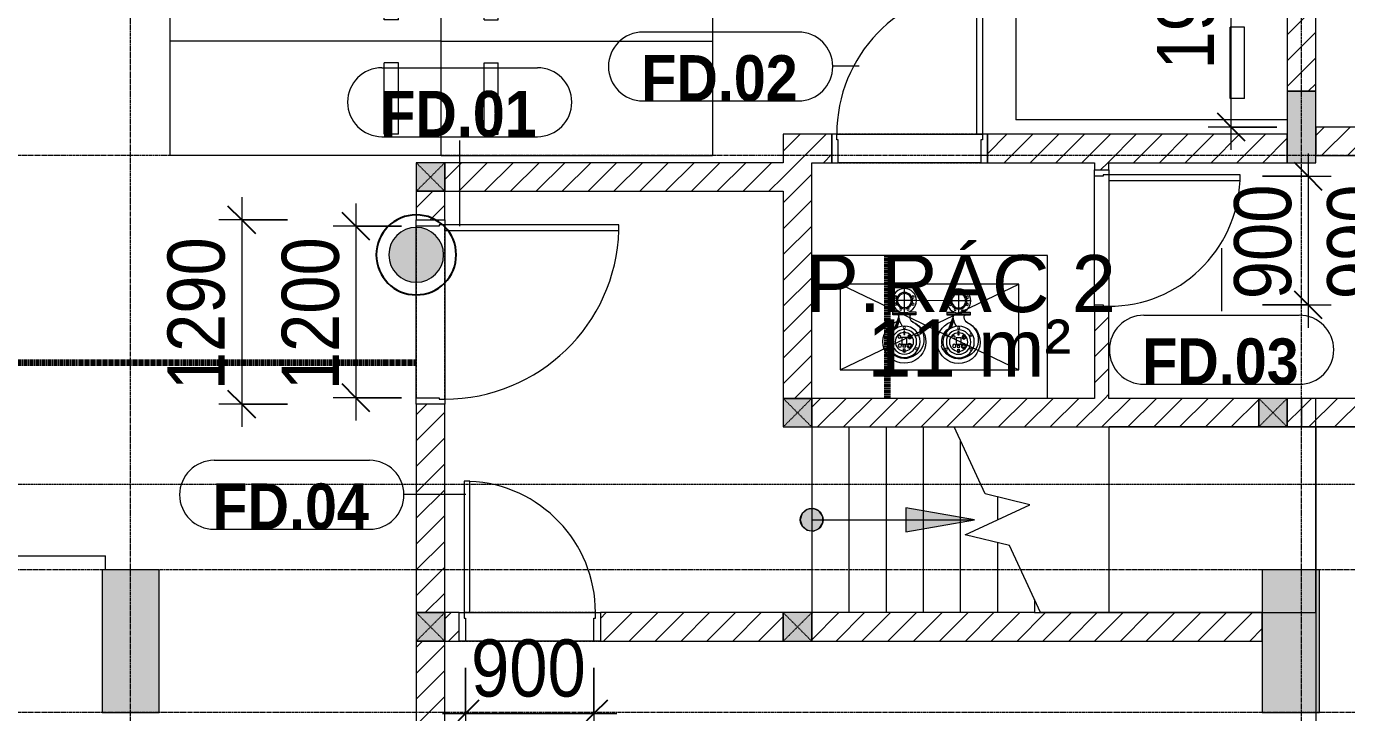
# Model space of a CAD drawing. Header units: millimetres. Extents: x 25998 to 252958, y -15958 to 83425.
# Drawn here: x 68423 to 77668, y 24537 to 29341 of the extents above; entities that cross this region are included whole.
import ezdxf

# ---------------------------------------------------------------- set-up
doc = ezdxf.new("R2010")
doc.units = ezdxf.units.MM
for name, pattern in [('1 NÉT CALL OUT', [6, 3, -3]), ('Dash', [6, 3, -3]), ('Dash 1_8_', [6.35, 3.175, -3.175]), ('Dash Dot 3_16_', [7.9375, 4.7625, -1.5875, 0, -1.5875]), ('Grid Line', [22.225, 12.7, -3.175, 3.175, -3.175]), ('IMPORT-CENTER', [2000, 1250, -250, 250, -250]), ('Overhead', [3.96875, 2.38125, -1.5875])]:
    doc.linetypes.add(name, pattern=pattern)
for name, color, linetype, lineweight in [('0-1', 7, 'Continuous', 5), ('A-ANNO-DIMS', 211, 'Continuous', 9), ('A-ANNO-DIMS-160', 211, 'Continuous', 9), ('A-ANNO-NOTE', 131, 'Continuous', 9), ('A-ANNO-NOTE-1', 131, 'Continuous', 25), ('A-AREA', 32, 'Dash 1_8_', 9), ('A-AREA-IDEN', 2, 'Continuous', 9), ('A-DETL-2', 90, '1 NÉT CALL OUT', 100), ('A-DETL-GENF-2', 1, 'Continuous', 9), ('A-DOOR-1', 1, 'Continuous', 9), ('A-DOOR-FRAM-1', 1, 'Continuous', 9), ('A-DOOR-IDEN', 31, 'Continuous', 9), ('A-FLOR', 192, 'Continuous', 9), ('A-WALL', 113, 'Continuous', 9), ('A-WALL-1', 113, 'Continuous', 18), ('A-WALL-PATT-2', 111, 'Continuous', 9), ('C-PRKG', 70, 'Continuous', 9), ('G-ANNO-SYMB-1', 111, 'Dash Dot 3_16_', 18), ('G-IMPT', 8, 'Continuous', 9), ('G-IMPT-1', 8, 'IMPORT-CENTER', 9), ('M-EQPM', 50, 'Continuous', 9), ('S-COLS', 52, 'Continuous', 9), ('S-COLS-1', 52, 'Continuous', 5), ('S-COLS-2', 250, 'Continuous', 18), ('S-COLS-4', 52, 'Dash', 9), ('S-COLS-5', 52, 'Continuous', 18), ('S-COLS-HDLN', 52, 'Dash', 9), ('S-GRID-1', 1, 'Grid Line', 9), ('S-STRS', 31, 'Continuous', 9), ('S-STRS-ANNO', 31, 'Continuous', 9), ('S-STRS-MBND', 31, 'Overhead', 9), ('S-STRS-MBND-1', 31, 'Continuous', 9)]:
    doc.layers.add(name, color=color, linetype=linetype, lineweight=lineweight)
doc.styles.add('Arial_3', font='arial_0.ttf', dxfattribs={"height": 400})
doc.styles.add('Arial_B', font='arialbd_0.ttf', dxfattribs={"width": 0.9, "height": 320})
doc.styles.add('UTM Avo', font='UTM Avo.ttf', dxfattribs={"width": 0.9, "height": 400})
doc.dimstyles.new('1_Dim_chi_tiet_2_5', dxfattribs={"dimscale": 304.8, "dimtxt": 399.720379, "dimasz": 0.629921, "dimexe": 0.524934, "dimexo": 0.0625, "dimgap": 0.052493, "dimtad": 1, "dimdec": 0, "dimrnd": 5, "dimzin": 0, "dimdsep": 46, "dimtxsty": 'UTM Avo', "dimblk1": 'OBLIQUE', "dimblk2": 'OBLIQUE', "dimsah": 1, "dimcen": 0.09, "dimdle": 0.524934, "dimazin": 0, "dimtfac": 1, "dimtdec": 4, "dimtix": 1, "dimtmove": 0, "dimatfit": 3, "dimfxl": 1.049869, "dimfxlon": 1, "dimtvp": 1, "dimtolj": 1, "dimtzin": 0, "dimarcsym": 2})
pattern_1 = [(45, (0, 0), (-90.50967, 90.50967), [])]

# ---------------------------------------------------------------- blocks, each defined once
blk = doc.blocks.new('NCV_TKTC_KET CAU_rvt-1-TKCS_MB TẦNG HẦM')
at = {"layer": 'S-COLS-1'}
for points in [[(77252.6, 28386.9), (77452.6, 28386.9), (77452.6, 28886.9), (77252.6, 28886.9), (77252.6, 28436.9)], [(69177.6, 24536.9), (69352.6, 24536.9), (69352.6, 25536.9), (68952.6, 25536.9), (68952.6, 24536.9), (68977.6, 24536.9)], [(77152.6, 24536.9), (77477.6, 24536.9), (77477.6, 25536.9), (77077.6, 25536.9), (77077.6, 24536.9)]]:
    blk.add_hatch(color=256, dxfattribs=at).paths.add_polyline_path(points)
at = {"layer": 'S-COLS-2'}
for p, q in [((77452.6, 28886.9), (77252.6, 28886.9)), ((77252.6, 28886.9), (77252.6, 28386.9)), ((77452.6, 28386.9), (77452.6, 28886.9)), ((77252.6, 28386.9), (77452.6, 28386.9)), ((69352.6, 25536.9), (68952.6, 25536.9)), ((68952.6, 25536.9), (68952.6, 24536.9)), ((69352.6, 24536.9), (69352.6, 25536.9)), ((77477.6, 25536.9), (77077.6, 25536.9)), ((77077.6, 25536.9), (77077.6, 24536.9)), ((77477.6, 24536.9), (77477.6, 25536.9)), ((68952.6, 24536.9), (69352.6, 24536.9)), ((77077.6, 24536.9), (77477.6, 24536.9))]:
    blk.add_line(p, q, dxfattribs=at)
blk = doc.blocks.new('XE MAY2 - xe may 2-V27-TKCS_MB TẦNG HẦM')
at = {"layer": 'C-PRKG'}
for p, q in [((-1801.6, 800), (-1900, 800)), ((-1900, 0), (-1900, 800)), ((-300, 650), (-400, 650)), ((-400, 650), (-400, 150)), ((-300, 650), (-300, 150)), ((-300, 150), (-400, 150)), ((0, 0), (-1900, 0))]:
    blk.add_line(p, q, dxfattribs=at)
blk = doc.blocks.new('FD_02 - FD_03 - FD_02-KY THUAT-1000x2200mm-2150404-TKCS_MB TẦNG HẦM')
at = {"layer": 'A-DETL-GENF-2'}
for p, q in [((470, 100), (470, 1120)), ((470, 1120), (510, 1120)), ((510, 1120), (510, 100)), ((510, 100), (470, 100))]:
    blk.add_line(p, q, dxfattribs=at)
blk.add_arc((510, 100), 1020, 92.24747, 180, dxfattribs=at)
at = {"layer": 'A-DOOR-FRAM-1'}
for p, q in [((-510, 100), (-545, 100)), ((-545, 100), (-545, -100)), ((-510, 60), (-510, 100)), ((545, 100), (510, 100)), ((510, 100), (510, 60)), ((545, -100), (545, 100)), ((-500, 60), (-510, 60)), ((-500, -100), (-500, 60)), ((510, 60), (500, 60)), ((500, 60), (500, -100)), ((-545, -100), (-500, -100)), ((500, -100), (545, -100))]:
    blk.add_line(p, q, dxfattribs=at)
blk = doc.blocks.new('FD_01 - FD_01-1200x2200mm-1787918-TKCS_MB TẦNG HẦM')
at = {"layer": 'A-DETL-GENF-2'}
for p, q in [((610, -100), (570, -100)), ((570, -100), (570, -1320)), ((610, -1320), (610, -100)), ((570, -1320), (610, -1320))]:
    blk.add_line(p, q, dxfattribs=at)
blk.add_arc((610, -100), 1220, 180, 268.12111, dxfattribs=at)
at = {"layer": 'A-DOOR-FRAM-1'}
for p, q in [((-645, 100), (-600, 100)), ((-645, -100), (-645, 100)), ((-600, 100), (-600, -60)), ((600, 100), (645, 100)), ((600, -60), (600, 100)), ((645, 100), (645, -100)), ((-600, -60), (-610, -60)), ((-610, -60), (-610, -100)), ((610, -60), (600, -60)), ((610, -100), (610, -60)), ((-610, -100), (-645, -100)), ((645, -100), (610, -100))]:
    blk.add_line(p, q, dxfattribs=at)
blk = doc.blocks.new('FD_04 - FD_04-900x2200mm-2435752-TKCS_MB TẦNG HẦM')
at = {"layer": 'A-DETL-GENF-2'}
for p, q in [((460, -100), (420, -100)), ((420, -100), (420, -1020)), ((460, -1020), (460, -100)), ((420, -1020), (460, -1020))]:
    blk.add_line(p, q, dxfattribs=at)
blk.add_arc((460, -100), 920, 180, 267.50809, dxfattribs=at)
at = {"layer": 'A-DOOR-FRAM-1'}
for p, q in [((-495, 100), (-450, 100)), ((-495, -100), (-495, 100)), ((-450, 100), (-450, -60)), ((450, 100), (495, 100)), ((450, -60), (450, 100)), ((495, 100), (495, -100)), ((-450, -60), (-460, -60)), ((-460, -60), (-460, -100)), ((460, -60), (450, -60)), ((460, -100), (460, -60)), ((-460, -100), (-495, -100)), ((495, -100), (460, -100))]:
    blk.add_line(p, q, dxfattribs=at)
blk = doc.blocks.new('XE MAY2 - xe may 2-614215-TKCS_MB TẦNG HẦM')
at = {"layer": 'C-PRKG'}
for p, q in [((-1900, 0), (-1900, -800)), ((0, 0), (-1900, 0)), ((-300, -150), (-400, -150)), ((-400, -650), (-400, -150)), ((-300, -650), (-300, -150)), ((-300, -650), (-400, -650)), ((0, -800), (-1900, -800))]:
    blk.add_line(p, q, dxfattribs=at)
blk = doc.blocks.new('XE MAY2 - xe may 2-V21-TKCS_MB TẦNG HẦM')
at = {"layer": 'C-PRKG'}
for p, q in [((0, 800), (-1900, 800)), ((-1900, 0), (-1900, 800)), ((0, 800), (0, 0)), ((-300, 650), (-400, 650)), ((-400, 650), (-400, 150)), ((-300, 650), (-300, 150)), ((-300, 150), (-400, 150)), ((0, 0), (-1900, 0))]:
    blk.add_line(p, q, dxfattribs=at)
blk = doc.blocks.new('XE MAY2 - xe may 2-V26-TKCS_MB TẦNG HẦM')
at = {"layer": 'C-PRKG'}
for p, q in [((0, -800), (0, 0)), ((-1900, 0), (-1900, -800)), ((0, 0), (-1900, 0)), ((-300, -150), (-400, -150)), ((-400, -650), (-400, -150)), ((-300, -650), (-300, -150)), ((-300, -650), (-400, -650)), ((0, -800), (-1900, -800))]:
    blk.add_line(p, q, dxfattribs=at)
blk = doc.blocks.new('FD_02 - FD_03 - FD_03-KY THUAT-900x2200mm-801877-TKCS_MB TẦNG HẦM')
at = {"layer": 'A-DETL-GENF-2'}
for p, q in [((460, -50), (420, -50)), ((420, -50), (420, -970)), ((460, -970), (460, -50)), ((420, -970), (460, -970))]:
    blk.add_line(p, q, dxfattribs=at)
blk.add_arc((460, -50), 920, 180, 267.50809, dxfattribs=at)
at = {"layer": 'A-DOOR-FRAM-1'}
for p, q in [((-495, 50), (-450, 50)), ((-495, -50), (-495, 50)), ((-450, 50), (-450, -10)), ((450, 50), (495, 50)), ((450, -10), (450, 50)), ((495, 50), (495, -50)), ((-460, -50), (-495, -50)), ((-450, -10), (-460, -10)), ((-460, -10), (-460, -50)), ((460, -10), (450, -10)), ((460, -50), (460, -10)), ((495, -50), (460, -50))]:
    blk.add_line(p, q, dxfattribs=at)
blk = doc.blocks.new('G1_SOF - BO TRU - 200x200-3845341-TKCS_MB TẦNG HẦM')
at = {"layer": 'S-COLS-HDLN'}
for p, q in [((-100, 100), (100, -100)), ((100, 100), (-100, -100))]:
    blk.add_line(p, q, dxfattribs=at)
blk = doc.blocks.new('TKTC_BE NGAM TANG HAM_260130 - TKTC_XREF_260130_MB BE NGAM TANG HAM_dwg_xref- ham$0$xref - tang ham$0$BOMCHIM1-4017280-TKCS_MB TẦNG HẦM')
at = {"layer": 'G-IMPT'}
for p, q in [((90.6, 80.8), (90.6, -80.8)), ((109.6, 39.5), (211, 75.5)), ((124.4, 37.7), (200.6, 64.7)), ((136.5, 35), (194.7, 55.6)), ((116.6, -39.6), (107.8, -39.6))]:
    blk.add_line(p, q, dxfattribs=at)
at = {"layer": 'G-IMPT', "flags": 128}
for points in [[(310.4, 108.3), (317.7, 123.9), (343.5, 114.1), (336, 100)], [(79.5, -31.2), (79.5, -80.8), (101.7, -80.8), (101.7, 80.8), (79.5, 80.8), (79.5, 31.2)]]:
    blk.add_lwpolyline(points, dxfattribs=at)
for points in [[(215.9, 4.9), (240.4, 4.9), (240.4, -4.1), (215.9, -4.1)], [(260.1, 17.2), (306.8, 17.2), (306.8, -17.8), (260.1, -17.8)], [(314.9, 10.2), (327.8, 10.2), (327.8, -9.6), (314.9, -9.6)], [(365.6, 4.9), (341.2, 4.9), (341.2, -4.1), (365.6, -4.1)]]:
    blk.add_lwpolyline(points, close=True, dxfattribs=at)
at = {"layer": 'G-IMPT'}
for centre, radius in [((290.8, 0), 111), ((240.5, 87.1), 7.59), ((341.1, 87.1), 7.59), ((0, 0), 85.3), ((0, 0), 50.1), ((-25, 60.4), 7.59), ((25, 60.4), 7.59), ((60.4, 25), 7.59), ((190.2, 0), 7.59), ((290.8, 0), 86.6), ((290.8, 0), 65), ((256.6, 33.5), 10), ((318.4, 31.2), 11.7), ((-25, -60.4), 7.59), ((25, -60.4), 7.59), ((60.4, -25), 7.59), ((240.5, -87.1), 7.59), ((256.6, -37.6), 13.3), ((256.6, -37.6), 6.6), ((319.6, -36.5), 16.5), ((319.6, -36.5), 9.4), ((341.1, -87.1), 7.59)]:
    blk.add_circle(centre, radius, dxfattribs=at)
for centre, radius, start, end in [((290.8, 0), 151.8, 201.66358, 159.43076), ((290.8, 0), 118.8, 78.62133, 144.16214), ((290.8, 0), 118.8, 340.54729, 65.36685), ((107.8, 45.6), 6.04, 180, 270), ((101.1, -94.6), 134.4, 52.96121, 87.13558), ((107.8, -45.6), 6.04, 90, 180), ((116.6, -81.1), 41.5, 25.62689, 90), ((274.1, -5.6), 133.2, 205.62689, 345.198)]:
    blk.add_arc(centre, radius, start, end, dxfattribs=at)
blk = doc.blocks.new('TKTC_BE NGAM TANG HAM_260130 - TKTC_XREF_260130_MB BE NGAM TANG HAM_dwg_114-4017283-TKCS_MB TẦNG HẦM')
at = {"layer": 'G-IMPT'}
for p, q in [((-101, 0), (101, 0)), ((0, -101), (0, 101))]:
    blk.add_line(p, q, dxfattribs=at)
blk.add_circle((0, 0), 72.2, dxfattribs=at)
blk = doc.blocks.new('TKTC_BE NGAM TANG HAM_260130 - TKTC_XREF_260130_MB BE NGAM TANG HAM_dwg-4017279-TKCS_MB TẦNG HẦM')
at = {"layer": 'G-IMPT'}
for p, q in [((-129029.1, -137835), (-127779.1, -137235)), ((-129029.1, -137235), (-127779.1, -137835))]:
    blk.add_line(p, q, dxfattribs=at)
at = {"layer": 'G-IMPT', "flags": 128}
blk.add_lwpolyline([(-127579.1, -138035), (-127579.1, -137035), (-129229.1, -137035)], dxfattribs=at)
blk.add_lwpolyline([(-129029.1, -137835), (-127779.1, -137835), (-127779.1, -137235), (-129029.1, -137235)], close=True, dxfattribs=at)
at = {"layer": 'G-IMPT-1'}
blk.add_line((-128200, -137352.1), (-128580, -137350.1), dxfattribs=at)
at = {"extrusion": (0, 0, -1), "xscale": 0.9913985059671329, "yscale": 0.9913985059671329, "zscale": -0.9913985059671329, "rotation": 270.1174564265244}
for p in [(128580, -137350.1), (128200, -137352.1)]:
    blk.add_blockref('TKTC_BE NGAM TANG HAM_260130 - TKTC_XREF_260130_MB BE NGAM TANG HAM_dwg_xref- ham$0$xref - tang ham$0$BOMCHIM1-4017280-TKCS_MB TẦNG HẦM', p, dxfattribs=at)
at = {"extrusion": (0, 0, -1), "xscale": 0.7894736842105268, "yscale": 0.7894736842105268, "zscale": -0.7894736842105268}
for p in [(128580, -137350.1), (128200, -137352.1)]:
    blk.add_blockref('TKTC_BE NGAM TANG HAM_260130 - TKTC_XREF_260130_MB BE NGAM TANG HAM_dwg_114-4017283-TKCS_MB TẦNG HẦM', p, dxfattribs=at)
blk = doc.blocks.new('TKTC_BE NGAM TANG HAM_260130 - TKTC_BE NGAM TANG HAM_260130-2131746-TKCS_MB TẦNG HẦM')
blk.add_blockref('TKTC_BE NGAM TANG HAM_260130 - TKTC_XREF_260130_MB BE NGAM TANG HAM_dwg-4017279-TKCS_MB TẦNG HẦM', (169499.1, 147535))
blk = doc.blocks.new('HDNDCT_GHI CHÚ CỬA CHỐNG CHÁY EI60 - HDNDCT_GHI CHÚ CỬA CHỐNG CHÁY EI60-1614697-TKCS_MB TẦNG HẦM')
at = {"layer": 'A-ANNO-NOTE'}
h = blk.add_hatch(color=256, dxfattribs=at)
edge = h.paths.add_edge_path()
edge.add_arc((0, 0), 1.2, 0, 180)
edge.add_arc((0, 0), 1.2, 180, 360)
for radius, start, end in [(1.75, 360, 180), (1.2, 360, 180), (1.2, 180, 360)]:
    blk.add_arc((0, 0), radius, start, end, dxfattribs=at)
at = {"layer": 'A-ANNO-NOTE-1'}
for start, end in [(360, 180), (180, 360)]:
    blk.add_arc((0, 0), 1.75, start, end, dxfattribs=at)
blk = doc.blocks.new('STN_Door Tag - STN_Door Tag-1788670-TKCS_MB TẦNG HẦM')
at = {"layer": 'A-DOOR-IDEN'}
for p, q in [((-3.37, 1.495), (3.431, 1.495)), ((-3.37, -1.524), (3.431, -1.524))]:
    blk.add_line(p, q, dxfattribs=at)
for centre, start, end in [((-3.37, -0.015), 90, 270), ((3.431, -0.015), 270, 90)]:
    blk.add_arc(centre, 1.509, start, end, dxfattribs=at)
blk = doc.blocks.new('DIMBLOCK96-TKCS_MB TẦNG HẦM')
at = {"layer": 'A-ANNO-DIMS-160'}
for p, q in [((69930.3, 28146.9), (69930.3, 26536.9)), ((70250.3, 27986.9), (69770.3, 27986.9)), ((69930.3, 27986.9), (70250.3, 27986.9)), ((70250.3, 26696.9), (69770.3, 26696.9)), ((69930.3, 26696.9), (70250.3, 26696.9))]:
    blk.add_line(p, q, dxfattribs=at)
at = {"layer": 'A-ANNO-DIMS-160', "lineweight": 25}
for p, q in [((69930.3, 27986.9), (69834.3, 28082.9)), ((69930.3, 27986.9), (70026.3, 27890.9)), ((69930.3, 26696.9), (69834.3, 26792.9)), ((69930.3, 26696.9), (70026.3, 26600.9))]:
    blk.add_line(p, q, dxfattribs=at)
at = {"layer": 'A-ANNO-DIMS-160', "color": 0, "insert": (69410.7, 26794.2), "char_height": 400, "width": 1314.636, "attachment_point": 1, "rotation": 90, "line_spacing_factor": 1.110334, "style": 'UTM Avo'}
blk.add_mtext('1290', dxfattribs=at)
blk = doc.blocks.new('_Oblique')
at = {"color": 0, "linetype": 'ByBlock', "lineweight": -2}
blk.add_line((-0.5, -0.5), (0.5, 0.5), dxfattribs=at)
blk = doc.blocks.new('DIMBLOCK97-TKCS_MB TẦNG HẦM')
at = {"layer": 'A-ANNO-DIMS-160', "lineweight": 25}
for p, q in [((70730.3, 27941.9), (70634.3, 28037.9)), ((70730.3, 27941.9), (70826.3, 27845.9)), ((70730.3, 26741.9), (70634.3, 26837.9)), ((70730.3, 26741.9), (70826.3, 26645.9))]:
    blk.add_line(p, q, dxfattribs=at)
at = {"layer": 'A-ANNO-DIMS-160'}
for p, q in [((70730.3, 28101.9), (70730.3, 26581.9)), ((71050.3, 27941.9), (70570.3, 27941.9)), ((70730.3, 27941.9), (71050.3, 27941.9)), ((71050.3, 26741.9), (70570.3, 26741.9)), ((70730.3, 26741.9), (71050.3, 26741.9))]:
    blk.add_line(p, q, dxfattribs=at)
at = {"layer": 'A-ANNO-DIMS-160', "color": 0, "insert": (70210.7, 26794.2), "char_height": 400, "width": 1314.636, "attachment_point": 1, "rotation": 90, "line_spacing_factor": 1.110334, "style": 'UTM Avo'}
blk.add_mtext('1200', dxfattribs=at)
blk = doc.blocks.new('DIMBLOCK99-TKCS_MB TẦNG HẦM')
at = {"layer": 'A-ANNO-DIMS-160'}
for p, q in [((71497.6, 24849.5), (71497.6, 24369.5)), ((71497.6, 24529.5), (71497.6, 24849.5)), ((72397.6, 24849.5), (72397.6, 24369.5)), ((72397.6, 24529.5), (72397.6, 24849.5)), ((71337.6, 24529.5), (72557.6, 24529.5))]:
    blk.add_line(p, q, dxfattribs=at)
at = {"layer": 'A-ANNO-DIMS-160', "lineweight": 25}
for p, q in [((71497.6, 24529.5), (71593.6, 24625.5)), ((72397.6, 24529.5), (72493.6, 24625.5)), ((71497.6, 24529.5), (71401.6, 24433.5)), ((72397.6, 24529.5), (72301.6, 24433.5))]:
    blk.add_line(p, q, dxfattribs=at)
at = {"layer": 'A-ANNO-DIMS-160', "color": 0, "insert": (71536.7, 25049.1), "char_height": 400, "width": 985.977, "attachment_point": 1, "line_spacing_factor": 1.110334, "style": 'UTM Avo'}
blk.add_mtext('900', dxfattribs=at)
blk = doc.blocks.new('DIMBLOCK162-TKCS_MB TẦNG HẦM')
at = {"layer": 'A-ANNO-DIMS-160'}
for p, q in [((76859.3, 28476.9), (76859.3, 30696.9)), ((77179.3, 30536.9), (76699.3, 30536.9)), ((76859.3, 30536.9), (77179.3, 30536.9)), ((77179.3, 28636.9), (76699.3, 28636.9)), ((76859.3, 28636.9), (77179.3, 28636.9))]:
    blk.add_line(p, q, dxfattribs=at)
at = {"layer": 'A-ANNO-DIMS-160', "lineweight": 25}
for p, q in [((76859.3, 30536.9), (76763.3, 30632.9)), ((76859.3, 30536.9), (76955.3, 30440.9)), ((76859.3, 28636.9), (76763.3, 28732.9)), ((76859.3, 28636.9), (76955.3, 28540.9))]:
    blk.add_line(p, q, dxfattribs=at)
at = {"layer": 'A-ANNO-DIMS-160', "color": 0, "insert": (76339.7, 29039.2), "char_height": 400, "width": 1314.636, "attachment_point": 1, "rotation": 90, "line_spacing_factor": 1.110334, "style": 'UTM Avo'}
blk.add_mtext('1900', dxfattribs=at)
blk = doc.blocks.new('DIMBLOCK171-TKCS_MB TẦNG HẦM')
at = {"layer": 'A-ANNO-DIMS-160'}
for p, q in [((78051.8, 28496.9), (78051.8, 27186.9)), ((77731.8, 28336.9), (78211.8, 28336.9)), ((78051.8, 28336.9), (77731.8, 28336.9)), ((77731.8, 27346.9), (78211.8, 27346.9)), ((78051.8, 27346.9), (77731.8, 27346.9))]:
    blk.add_line(p, q, dxfattribs=at)
at = {"layer": 'A-ANNO-DIMS-160', "lineweight": 25}
for p, q in [((78051.8, 28336.9), (77955.8, 28432.9)), ((78051.8, 28336.9), (78147.8, 28240.9)), ((78051.8, 27346.9), (77955.8, 27442.9)), ((78051.8, 27346.9), (78147.8, 27250.9))]:
    blk.add_line(p, q, dxfattribs=at)
at = {"layer": 'A-ANNO-DIMS-160', "color": 0, "insert": (77532.1, 27431.1), "char_height": 400, "width": 985.977, "attachment_point": 1, "rotation": 90, "line_spacing_factor": 1.110334, "style": 'UTM Avo'}
blk.add_mtext('990', dxfattribs=at)
blk = doc.blocks.new('DIMBLOCK172-TKCS_MB TẦNG HẦM')
at = {"layer": 'A-ANNO-DIMS-160', "lineweight": 25}
for p, q in [((77399.4, 28291.9), (77303.4, 28387.9)), ((77399.4, 28291.9), (77495.4, 28195.9)), ((77399.4, 27391.9), (77303.4, 27487.9)), ((77399.4, 27391.9), (77495.4, 27295.9))]:
    blk.add_line(p, q, dxfattribs=at)
at = {"layer": 'A-ANNO-DIMS-160'}
for p, q in [((77399.4, 28451.9), (77399.4, 27231.9)), ((77079.4, 28291.9), (77559.4, 28291.9)), ((77399.4, 28291.9), (77079.4, 28291.9)), ((77079.4, 27391.9), (77559.4, 27391.9)), ((77399.4, 27391.9), (77079.4, 27391.9))]:
    blk.add_line(p, q, dxfattribs=at)
at = {"layer": 'A-ANNO-DIMS-160', "color": 0, "insert": (76879.8, 27431.1), "char_height": 400, "width": 985.977, "attachment_point": 1, "rotation": 90, "line_spacing_factor": 1.110334, "style": 'UTM Avo'}
blk.add_mtext('900', dxfattribs=at)

msp = doc.modelspace()

# ---------------------------------------------------------------- hatches: boundary and pattern name
at = {"layer": 'A-WALL-PATT-2'}
h = msp.add_hatch(dxfattribs=at)
h.set_pattern_fill('FP_1', color=256, style=0, pattern_type=2)
h.set_pattern_definition(pattern_1)
h.paths.add_polyline_path([(77252.6, 28886.9), (77452.6, 28886.9), (77452.6, 30436.9), (77252.6, 30436.9), (77252.6, 29966.8)])
h = msp.add_hatch(dxfattribs=at)
h.set_pattern_fill('FP_1', color=256, style=0, pattern_type=2)
h.set_pattern_definition(pattern_1)
h.paths.add_polyline_path([(73922.6, 26736.9), (73922.6, 28586.9), (73722.6, 28586.9), (73722.6, 26736.9), (73846.6, 26736.9)])
h = msp.add_hatch(dxfattribs=at)
h.set_pattern_fill('FP_1', color=256, style=0, pattern_type=2)
h.set_pattern_definition(pattern_1)
h.paths.add_polyline_path([(77252.6, 28386.9), (77252.6, 28586.9), (75152.6, 28586.9), (75152.6, 28386.9), (77070.8, 28386.9)])
h.paths.add_polyline_path([(73922.6, 28386.9), (74062.6, 28386.9), (74062.6, 28586.9), (73922.6, 28586.9)])
h = msp.add_hatch(dxfattribs=at)
h.set_pattern_fill('FP_1', color=256, style=0, pattern_type=2)
h.set_pattern_definition(pattern_1)
h.paths.add_polyline_path([(80052.6, 28436.9), (80052.6, 28636.9), (77452.6, 28636.9), (77452.6, 28436.9), (77477.6, 28436.9)])
h = msp.add_hatch(dxfattribs=at)
h.set_pattern_fill('FP_1', color=256, style=0, pattern_type=2)
h.set_pattern_definition(pattern_1)
h.paths.add_polyline_path([(71875.6, 28186.9), (73722.6, 28186.9), (73722.6, 28386.9), (71352.6, 28386.9), (71352.6, 28186.9)])
h = msp.add_hatch(dxfattribs=at)
h.set_pattern_fill('FP_1', color=256, style=0, pattern_type=2)
h.set_pattern_definition(pattern_1)
h.paths.add_polyline_path([(75902.6, 26736.9), (76002.6, 26736.9), (76002.6, 27346.9), (75902.6, 27346.9), (75902.6, 26756)])
h.paths.add_polyline_path([(76002.6, 28336.9), (76002.6, 28386.9), (75902.6, 28386.9), (75902.6, 28336.9)])
h = msp.add_hatch(dxfattribs=at)
h.set_pattern_fill('FP_1', color=256, style=0, pattern_type=2)
h.set_pattern_definition(pattern_1)
h.paths.add_polyline_path([(71352.6, 25236.9), (71352.6, 26696.9), (71152.6, 26696.9), (71152.6, 25236.9)])
h.paths.add_polyline_path([(71152.6, 27986.9), (71352.6, 27986.9), (71352.6, 28186.9), (71152.6, 28186.9)])
h = msp.add_hatch(dxfattribs=at)
h.set_pattern_fill('FP_1', color=256, style=0, pattern_type=2)
h.set_pattern_definition(pattern_1)
h.paths.add_polyline_path([(73922.6, 26536.9), (77052.6, 26536.9), (77052.6, 26736.9), (73922.6, 26736.9)])
h.paths.add_polyline_path([(77352.6, 26536.9), (77352.6, 26736.9), (77252.6, 26736.9), (77252.6, 26536.9)])
h = msp.add_hatch(dxfattribs=at)
h.set_pattern_fill('FP_1', color=256, style=0, pattern_type=2)
h.set_pattern_definition(pattern_1)
h.paths.add_polyline_path([(77477.6, 26536.9), (80352.6, 26536.9), (80352.6, 26736.9), (77352.6, 26736.9), (77352.6, 26536.9), (77452.6, 26536.9)])
h = msp.add_hatch(dxfattribs=at)
h.set_pattern_fill('FP_1', color=256, style=0, pattern_type=2)
h.set_pattern_definition(pattern_1)
h.paths.add_polyline_path([(71452.6, 25036.9), (71452.6, 25236.9), (71352.6, 25236.9), (71352.6, 25036.9)])
h.paths.add_polyline_path([(77077.6, 25036.9), (77077.6, 25236.9), (73922.6, 25236.9), (73922.6, 25036.9), (77070.8, 25036.9)])
h.paths.add_polyline_path([(73722.6, 25036.9), (73722.6, 25236.9), (72442.6, 25236.9), (72442.6, 25036.9)])
h = msp.add_hatch(dxfattribs=at)
h.set_pattern_fill('FP_1', color=256, style=0, pattern_type=2)
h.set_pattern_definition(pattern_1)
h.paths.add_polyline_path([(71352.6, 21386.1), (71352.6, 22886.1), (71152.6, 22886.1), (71152.6, 21386.1)])
h.paths.add_polyline_path([(71152.6, 23876.1), (71352.6, 23876.1), (71352.6, 25036.9), (71152.6, 25036.9), (71152.6, 24536.9)])
at = {"layer": 'S-COLS-1'}
for points in [[(71152.6, 28186.9), (71352.6, 28186.9), (71352.6, 28386.9), (71152.6, 28386.9)], [(73922.6, 26536.9), (73922.6, 26736.9), (73722.6, 26736.9), (73722.6, 26536.9), (73846.6, 26536.9)], [(77077.6, 26536.9), (77252.6, 26536.9), (77252.6, 26736.9), (77052.6, 26736.9), (77052.6, 26536.9), (77070.8, 26536.9)], [(71352.6, 25036.9), (71352.6, 25236.9), (71152.6, 25236.9), (71152.6, 25036.9)], [(73922.6, 25036.9), (73922.6, 25236.9), (73722.6, 25236.9), (73722.6, 25036.9), (73846.6, 25036.9)]]:
    msp.add_hatch(color=256, dxfattribs=at).paths.add_polyline_path(points)
at = {"layer": 'S-STRS-ANNO'}
h = msp.add_hatch(color=256, dxfattribs=at)
edge = h.paths.add_edge_path()
edge.add_arc((73922.6, 25886.9), 80, 0, 360)
for points in [[(73933.9, 25807.8), (73975, 25826.5), (73999.3, 25864.4), (73999.3, 25909.5), (73975, 25947.4), (73933.9, 25966.1), (73889.3, 25959.7), (73855.3, 25930.2), (73842.6, 25886.9), (73855.3, 25843.7), (73889.3, 25814.2)], [(74582.6, 25802.3), (75062.6, 25886.9), (74582.6, 25971.6)]]:
    msp.add_hatch(color=256, dxfattribs=at).paths.add_polyline_path(points)

# ---------------------------------------------------------------- linework, layer by layer
at = {"layer": 'A-AREA'}
for p, q in [((75117.6, 28586.9), (74097.6, 28586.9)), ((74107.6, 28386.9), (75107.6, 28386.9)), ((71152.6, 27941.9), (71152.6, 26741.9)), ((71352.6, 26731.9), (71352.6, 27951.9)), ((72407.6, 25236.9), (71487.6, 25236.9)), ((77077.6, 25035.3), (71352.3, 25035.3))]:
    msp.add_line(p, q, dxfattribs=at)
at = {"layer": 'A-DETL-2'}
for p, q in [((74452.6, 26736.9), (74452.6, 27736.9)), ((71152.6, 26986.9), (53791.6, 26986.9))]:
    msp.add_line(p, q, dxfattribs=at)
at = {"layer": 'A-DOOR-IDEN'}
for p, q in [((74254.2, 29062.4), (74070.2, 29062.4)), ((71456.9, 27943.5), (71456.9, 28542.9)), ((76792.9, 27788.3), (76792.9, 27348.6)), ((71501, 26063.6), (71066.7, 26063.6))]:
    msp.add_line(p, q, dxfattribs=at)
at = {"layer": 'A-FLOR'}
for p, q in [((74097.6, 28586.9), (75117.6, 28586.9)), ((75107.6, 28386.9), (74107.6, 28386.9)), ((75902.6, 27391.9), (75902.6, 28291.9)), ((76002.6, 28301.9), (76002.6, 27381.9)), ((71152.6, 26741.9), (71152.6, 27941.9)), ((71352.6, 27951.9), (71352.6, 26731.9)), ((71487.6, 25236.9), (72407.6, 25236.9)), ((72397.6, 25036.9), (71497.6, 25036.9))]:
    msp.add_line(p, q, dxfattribs=at)
at = {"layer": 'A-WALL'}
for p, q in [((71352.6, 28386.9), (71352.6, 28186.9)), ((71352.6, 28186.9), (71152.6, 28186.9)), ((73722.6, 26736.9), (73922.6, 26736.9)), ((73922.6, 26736.9), (73922.6, 26536.9)), ((77052.6, 26536.9), (77052.6, 26736.9)), ((77252.6, 26736.9), (77252.6, 26536.9)), ((71152.6, 25236.9), (71352.6, 25236.9)), ((71352.6, 25236.9), (71352.6, 25036.9)), ((73722.6, 25036.9), (73722.6, 25236.9)), ((73922.6, 25236.9), (73922.6, 25036.9)), ((71352.6, 25036.9), (71152.6, 25036.9))]:
    msp.add_line(p, q, dxfattribs=at)
at = {"layer": 'A-WALL-1'}
for p, q in [((77252.6, 30436.9), (77252.6, 28886.9)), ((77452.6, 28886.9), (77452.6, 30436.9)), ((77252.6, 28886.9), (77452.6, 28886.9)), ((73722.6, 28586.9), (73722.6, 28386.9)), ((74062.6, 28586.9), (73722.6, 28586.9)), ((74062.6, 28386.9), (74062.6, 28586.9)), ((77252.6, 28586.9), (75152.6, 28586.9)), ((75152.6, 28586.9), (75152.6, 28386.9)), ((77252.6, 28386.9), (77252.6, 28586.9)), ((80052.6, 28636.9), (77452.6, 28636.9)), ((77452.6, 28636.9), (77452.6, 28436.9)), ((73722.6, 28386.9), (71352.6, 28386.9)), ((73922.6, 26736.9), (73922.6, 28386.9)), ((73922.6, 28386.9), (74062.6, 28386.9)), ((75152.6, 28386.9), (75902.6, 28386.9)), ((75902.6, 28386.9), (75902.6, 28336.9)), ((76002.6, 28386.9), (77252.6, 28386.9)), ((76002.6, 28336.9), (76002.6, 28386.9)), ((77452.6, 28436.9), (80052.6, 28436.9)), ((75902.6, 28336.9), (76002.6, 28336.9)), ((71152.6, 28186.9), (71152.6, 27986.9)), ((71352.6, 27986.9), (71352.6, 28186.9)), ((71352.6, 28186.9), (73722.6, 28186.9)), ((73722.6, 28186.9), (73722.6, 26736.9)), ((71152.6, 27986.9), (71352.6, 27986.9)), ((76002.6, 27346.9), (75902.6, 27346.9)), ((75902.6, 27346.9), (75902.6, 26736.9)), ((76002.6, 26736.9), (76002.6, 27346.9)), ((75902.6, 26736.9), (73922.6, 26736.9)), ((77052.6, 26736.9), (76002.6, 26736.9)), ((80352.6, 26736.9), (77252.6, 26736.9)), ((77352.6, 26736.9), (77352.6, 26536.9)), ((77452.6, 26536.9), (77452.6, 26736.9)), ((71152.6, 26696.9), (71152.6, 25236.9)), ((71352.6, 26696.9), (71152.6, 26696.9)), ((71352.6, 25236.9), (71352.6, 26696.9)), ((73922.6, 26536.9), (77052.6, 26536.9)), ((77252.6, 26536.9), (79406.1, 26536.9)), ((71452.6, 25236.9), (71352.6, 25236.9)), ((71452.6, 25036.9), (71452.6, 25236.9)), ((73722.6, 25236.9), (72442.6, 25236.9)), ((72442.6, 25236.9), (72442.6, 25036.9)), ((75482.6, 25236.9), (73922.6, 25236.9)), ((77077.6, 25236.9), (75525.7, 25236.9)), ((77077.6, 25036.9), (77077.6, 25236.9)), ((71152.6, 25036.9), (71152.6, 23876.1)), ((71352.6, 25036.9), (71452.6, 25036.9)), ((71352.6, 23876.1), (71352.6, 25036.9)), ((72442.6, 25036.9), (73722.6, 25036.9)), ((73922.6, 25036.9), (77077.6, 25036.9))]:
    msp.add_line(p, q, dxfattribs=at)
at = {"layer": 'G-ANNO-SYMB-1'}
msp.add_line((26379.4, 26135.3), (134593.5, 26135.3), dxfattribs=at)
at = {"layer": 'S-COLS'}
for p, q in [((71352.6, 28186.9), (71352.6, 28386.9)), ((71152.6, 28186.9), (71352.6, 28186.9)), ((73922.6, 26736.9), (73722.6, 26736.9)), ((73922.6, 26536.9), (73922.6, 26736.9)), ((77052.6, 26736.9), (77052.6, 26536.9)), ((77252.6, 26536.9), (77252.6, 26736.9)), ((71352.6, 25236.9), (71152.6, 25236.9)), ((71352.6, 25036.9), (71352.6, 25236.9)), ((73722.6, 25236.9), (73722.6, 25036.9)), ((73922.6, 25036.9), (73922.6, 25236.9)), ((71152.6, 25036.9), (71352.6, 25036.9))]:
    msp.add_line(p, q, dxfattribs=at)
at = {"layer": 'S-COLS-5'}
for p, q in [((71352.6, 28386.9), (71152.6, 28386.9)), ((71152.6, 28386.9), (71152.6, 28186.9)), ((73722.6, 26736.9), (73722.6, 26536.9)), ((77252.6, 26736.9), (77052.6, 26736.9)), ((73722.6, 26536.9), (73922.6, 26536.9)), ((77052.6, 26536.9), (77252.6, 26536.9)), ((71152.6, 25236.9), (71152.6, 25036.9)), ((73922.6, 25236.9), (73722.6, 25236.9)), ((73722.6, 25036.9), (73922.6, 25036.9))]:
    msp.add_line(p, q, dxfattribs=at)
at = {"layer": 'S-GRID-1'}
for p, q in [((69152.6, 16318.9), (69152.6, 77184.9)), ((77352.6, 16318.9), (77352.6, 77184.9)), ((128880.9, 28436.9), (31838.8, 28436.9)), ((126848.9, 25536.9), (33870.8, 25536.9)), ((128880.9, 24536.9), (31838.8, 24536.9))]:
    msp.add_line(p, q, dxfattribs=at)
at = {"layer": 'S-STRS'}
for p, q in [((73922.6, 26536.9), (73922.6, 25236.9)), ((74182.6, 26536.9), (74182.6, 25236.9)), ((74442.6, 26536.9), (74442.6, 25236.9)), ((74702.6, 26536.9), (74702.6, 25236.9)), ((74962.6, 26444.5), (74962.6, 25236.9)), ((75222.6, 26047.7), (75222.6, 25886.9)), ((75222.6, 25726.2), (75222.6, 25236.9)), ((75482.6, 25329.4), (75482.6, 25236.9)), ((75482.6, 25236.9), (75525.7, 25236.9))]:
    msp.add_line(p, q, dxfattribs=at)
at = {"layer": 'S-STRS-ANNO'}
for p, q in [((73855.3, 25930.2), (73842.6, 25886.9)), ((73889.3, 25959.7), (73855.3, 25930.2)), ((73933.9, 25966.1), (73889.3, 25959.7)), ((73975, 25947.4), (73933.9, 25966.1)), ((73999.3, 25909.5), (73975, 25947.4)), ((73999.3, 25864.4), (73999.3, 25909.5)), ((75062.6, 25886.9), (74582.6, 25971.6)), ((74582.6, 25971.6), (74582.6, 25802.3)), ((73842.6, 25886.9), (73855.3, 25843.7)), ((73855.3, 25843.7), (73889.3, 25814.2)), ((73889.3, 25814.2), (73933.9, 25807.8)), ((73922.6, 25886.9), (74182.6, 25886.9)), ((73933.9, 25807.8), (73975, 25826.5)), ((73975, 25826.5), (73999.3, 25864.4)), ((74182.6, 25886.9), (74442.6, 25886.9)), ((74442.6, 25886.9), (74702.6, 25886.9)), ((74582.6, 25802.3), (75062.6, 25886.9)), ((74702.6, 25886.9), (74962.6, 25886.9)), ((74962.6, 25886.9), (75062.6, 25886.9))]:
    msp.add_line(p, q, dxfattribs=at)
msp.add_circle((73922.6, 25886.9), 80, dxfattribs=at)
at = {"layer": 'S-STRS-MBND'}
for p, q in [((75417.6, 26536.9), (76002.6, 26536.9)), ((77452.6, 26536.9), (76002.6, 26536.9)), ((76002.6, 26536.9), (76002.6, 25236.9)), ((77452.6, 26536.9), (77452.6, 23536.9)), ((78952.6, 26536.9), (77452.6, 26536.9)), ((77452.6, 25236.9), (77452.6, 26536.9)), ((75525.7, 25236.9), (76002.6, 25236.9)), ((76002.6, 25236.9), (77452.6, 25236.9))]:
    msp.add_line(p, q, dxfattribs=at)
at = {"layer": 'S-STRS-MBND-1'}
for p, q in [((75138, 26068.2), (74919.5, 26536.9)), ((74996, 25781.3), (75449.1, 25992.6)), ((75449.1, 25992.6), (75138, 26068.2)), ((75307.1, 25705.7), (74996, 25781.3)), ((75525.7, 25236.9), (75307.1, 25705.7))]:
    msp.add_line(p, q, dxfattribs=at)

# ---------------------------------------------------------------- block references
at = {"layer": '0-1'}
msp.add_blockref('NCV_TKTC_KET CAU_rvt-1-TKCS_MB TẦNG HẦM', (0, 0), dxfattribs=at)
at = {"layer": 'A-ANNO-NOTE', "xscale": 160, "yscale": 160, "zscale": 160}
msp.add_blockref('HDNDCT_GHI CHÚ CỬA CHỐNG CHÁY EI60 - HDNDCT_GHI CHÚ CỬA CHỐNG CHÁY EI60-1614697-TKCS_MB TẦNG HẦM', (71152.6, 27741.9), dxfattribs=at)
at = {"layer": 'A-DOOR-1'}
msp.add_blockref('FD_02 - FD_03 - FD_02-KY THUAT-1000x2200mm-2150404-TKCS_MB TẦNG HẦM', (74607.6, 28486.9), dxfattribs=at)
for name, p, rotation in [('FD_02 - FD_03 - FD_03-KY THUAT-900x2200mm-801877-TKCS_MB TẦNG HẦM', (75952.6, 27841.9), 90), ('FD_01 - FD_01-1200x2200mm-1787918-TKCS_MB TẦNG HẦM', (71252.6, 27341.9), 89.99999999999982), ('FD_04 - FD_04-900x2200mm-2435752-TKCS_MB TẦNG HẦM', (71947.6, 25136.9), 180)]:
    msp.add_blockref(name, p, dxfattribs=dict(at, rotation=rotation))
at = {"layer": 'A-DOOR-IDEN', "xscale": 159.9999999999999, "yscale": 159.9999999999999, "zscale": 159.9999999999999}
for p in [(73279.7, 29063.1), (71452, 28813.2), (76788, 27079.7), (70276.3, 26064.3)]:
    msp.add_blockref('STN_Door Tag - STN_Door Tag-1788670-TKCS_MB TẦNG HẦM', p, dxfattribs=at)
at = {"layer": 'C-PRKG'}
for name, p in [('XE MAY2 - xe may 2-V26-TKCS_MB TẦNG HẦM', (71327.6, 30036.9)), ('XE MAY2 - xe may 2-614215-TKCS_MB TẦNG HẦM', (77252.6, 29486.9)), ('XE MAY2 - xe may 2-V26-TKCS_MB TẦNG HẦM', (71327.6, 29236.9))]:
    msp.add_blockref(name, p, dxfattribs=at)
for name, p, rotation in [('XE MAY2 - xe may 2-V21-TKCS_MB TẦNG HẦM', (71327.6, 30036.9), 180), ('XE MAY2 - xe may 2-V21-TKCS_MB TẦNG HẦM', (71327.6, 29236.9), 180), ('XE MAY2 - xe may 2-V27-TKCS_MB TẦNG HẦM', (68177.6, 23735.3), 269.9999999999992)]:
    msp.add_blockref(name, p, dxfattribs=dict(at, rotation=rotation))
at = {"layer": 'M-EQPM'}
msp.add_blockref('TKTC_BE NGAM TANG HAM_260130 - TKTC_BE NGAM TANG HAM_260130-2131746-TKCS_MB TẦNG HẦM', (33652.6, 17236.9), dxfattribs=at)
at = {"layer": 'S-COLS-4'}
for p in [(71252.6, 28286.9), (73822.6, 26636.9), (77152.6, 26636.9), (71252.6, 25136.9), (73822.6, 25136.9)]:
    msp.add_blockref('G1_SOF - BO TRU - 200x200-3845341-TKCS_MB TẦNG HẦM', p, dxfattribs=at)

# ---------------------------------------------------------------- texts
at = {"layer": 'A-AREA-IDEN', "char_height": 400, "line_spacing_factor": 0.936439, "style": 'Arial_3'}
for s, insert, width, attachment_point in [('\\pt8,16,24,32,40,48,56,64,72,80,88,96,104,112,120,128,136,144,152,160,168,176,184,192,200,208,216,224,232,240,248,256;P.RÁC 2', (74966.6, 27335.2), 2180.8, 8), ('\\pt8,16,24,32,40,48,56,64,72,80,88,96,104,112,120,128,136,144,152,160,168,176,184,192,200,208,216,224,232,240,248,256;11 m²', (75024.6, 27089.3), 1449.6, 5)]:
    msp.add_mtext(s, dxfattribs=dict(at, insert=insert, width=width, attachment_point=attachment_point))
at = {"layer": 'A-DOOR-IDEN', "char_height": 320, "width": 1124.64, "attachment_point": 5, "line_spacing_factor": 0.936439, "style": 'Arial_B'}
for s, insert in [('\\pt7.2,14.4,21.6,28.8,36,43.2,50.4,57.6,64.8,72,79.2,86.4,93.6,100.8,108,115.2,122.4,129.6,136.8,144,151.2,158.4,165.6,172.8,180,187.2,194.4,201.6,208.8,216,223.2,230.4;FD.02', (73276.5, 28977.8)), ('\\pt7.2,14.4,21.6,28.8,36,43.2,50.4,57.6,64.8,72,79.2,86.4,93.6,100.8,108,115.2,122.4,129.6,136.8,144,151.2,158.4,165.6,172.8,180,187.2,194.4,201.6,208.8,216,223.2,230.4;FD.01', (71448.7, 28727.8)), ('\\pt7.2,14.4,21.6,28.8,36,43.2,50.4,57.6,64.8,72,79.2,86.4,93.6,100.8,108,115.2,122.4,129.6,136.8,144,151.2,158.4,165.6,172.8,180,187.2,194.4,201.6,208.8,216,223.2,230.4;FD.03', (76784.7, 26994.4)), ('\\pt7.2,14.4,21.6,28.8,36,43.2,50.4,57.6,64.8,72,79.2,86.4,93.6,100.8,108,115.2,122.4,129.6,136.8,144,151.2,158.4,165.6,172.8,180,187.2,194.4,201.6,208.8,216,223.2,230.4;FD.04', (70273.1, 25979))]:
    msp.add_mtext(s, dxfattribs=dict(at, insert=insert))

# ---------------------------------------------------------------- dimensions: what is measured, and where the dimension line sits
at = {"layer": 'A-ANNO-DIMS'}
for base, p1, p2, override, picture, middle in [((76859.3, 30536.9), (77179.3, 28636.9), (77179.3, 30536.9), {"dimpost": '<>', "dimfxl": 1900}, 'DIMBLOCK162-TKCS_MB TẦNG HẦM', (76636.3, 29586.9)), ((78051.8, 27346.9), (77731.8, 28336.9), (77731.8, 27346.9), {"dimpost": '<>', "dimfxl": 990}, 'DIMBLOCK171-TKCS_MB TẦNG HẦM', (77828.8, 27841.9)), ((77399.4, 27391.9), (77079.4, 28291.9), (77079.4, 27391.9), {"dimpost": '<>', "dimfxl": 900}, 'DIMBLOCK172-TKCS_MB TẦNG HẦM', (77176.4, 27841.9)), ((69930.3, 26696.9), (70250.3, 27986.9), (70250.3, 26696.9), {"dimpost": '<>', "dimfxl": 1290}, 'DIMBLOCK96-TKCS_MB TẦNG HẦM', (69707.3, 27341.9)), ((70730.3, 26741.9), (71050.3, 27941.9), (71050.3, 26741.9), {"dimpost": '<>', "dimfxl": 1200}, 'DIMBLOCK97-TKCS_MB TẦNG HẦM', (70507.3, 27341.9))]:
    dim = msp.add_linear_dim(base=base, p1=p1, p2=p2, angle=90, dimstyle='1_Dim_chi_tiet_2_5', override=override, dxfattribs=at)
    dim.commit()
    dim.dimension.update_dxf_attribs({"geometry": picture, "text_midpoint": middle})
dim = msp.add_linear_dim(base=(72397.6, 24529.5), p1=(71497.6, 24849.5), p2=(72397.6, 24849.5), dimstyle='1_Dim_chi_tiet_2_5', override={"dimpost": '<>', "dimfxl": 900}, dxfattribs=at)
dim.commit()
dim.dimension.update_dxf_attribs({"geometry": 'DIMBLOCK99-TKCS_MB TẦNG HẦM', "text_midpoint": (71947.6, 24752.5)})

doc.saveas('drawing.dxf')
